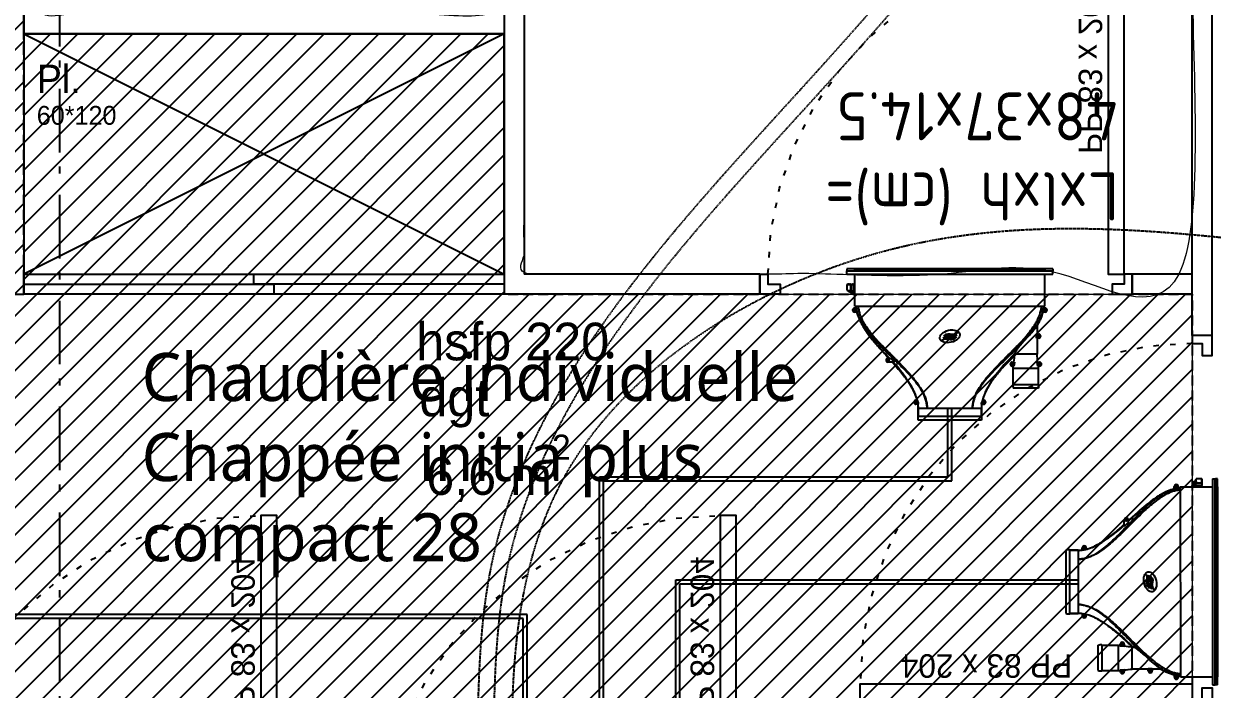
# Model space of a CAD drawing. Extents: x -594 to 29166, y -5797 to 14313.
# Drawn here: x 4452 to 4748.9, y 4924 to 5090.2 of the extents above; entities that cross this region are included whole.
import ezdxf
from ezdxf import colors
from ezdxf.entities.mleader import LeaderData, LeaderLine
from ezdxf.math import Vec2, Vec3

# ---------------------------------------------------------------- set-up
doc = ezdxf.new("R2010")
doc.units = 0
for name, pattern in [('prlm_ef', [0.165, 0.1, -0.065]), ('Style de ligne -13', [0.147638, 0.098425, -0.049213]), ('Style de ligne -15', [2.08328, 1.25, -0.41656, 0.13886, -0.27786]), ('Style de ligne -18', [0.164042, 0.054681, -0.109361]), ('Style de ligne -6', [1.04164, 0.625, -0.20828, 0.06943, -0.13893]), ('VW-01', [0.41656, 0.20828, -0.20828])]:
    doc.linetypes.add(name, pattern=pattern)
for name, color, linetype in [('_GAZELEC-EAU CHAUDE', 1, 'Continuous'), ('A SITE', 252, 'Continuous'), ('B amÈnagement intÈrieur_Hatch', 252, 'Continuous'), ('B aménagement intérieur', 252, 'Continuous'), ('B GÈnÈral_Hatch', 252, 'Continuous'), ('B Général', 252, 'Continuous'), ('C ANNOTATIONS-prestations', 252, 'Continuous'), ('C ANNOTATIONS-texte', 252, 'Continuous'), ('C ANNOTATIONS-texte surfaces', 252, 'Continuous'), ('D SURFACES-shab', 252, 'Continuous'), ('prlm-CHAUFF', 30, 'Continuous'), ('prlm-EAU-EF', 161, 'Continuous'), ('prlm-VRD', 252, 'Continuous'), ('SA - CAB-réso', 252, 'Continuous')]:
    doc.layers.add(name, color=color, linetype=linetype)
doc.layers.add('_GAZELEC-RESERVATION', color=1, linetype='Continuous', lineweight=18)
doc.styles.add('Eurostile', font='')
doc.styles.add('prlm-chauff', font='trebucbi.ttf', dxfattribs={"height": 18})
doc.styles.get("Standard").update_dxf_attribs({"font": 'isocp.shx', "height": 15})
doc.styles.get('Eurostile').set_extended_font_data('Eurostile')

# ---------------------------------------------------------------- blocks, each defined once
blk = doc.blocks.new('A n0.PP 80')
at = {"layer": 'B Général', "flags": 128}
blk.add_lwpolyline([(-43, 2.5), (-43, 85.5), (-39, 85.5), (-39, 2.5)], close=True, dxfattribs=at)
at = {"layer": 'B Général', "linetype": 'Style de ligne -18', "ltscale": 25.4, "flags": 128}
blk.add_lwpolyline([(46, 2.5), (45.27, 13.33), (43.1, 23.98), (39.53, 34.26), (34.61, 44), (28.44, 53.03), (21.1, 61.19), (12.74, 68.35), (3.5, 74.38), (-6.47, 79.18), (-17, 82.67), (-27.91, 84.79), (-39, 85.5)], dxfattribs=at)
at = {"layer": 'B Général', "linetype": 'Continuous', "flags": 128}
for points in [[(-45, 2.5), (-43, 2.5), (-43, 0), (-40, 0), (-40, -2.5), (-45, -2.5)], [(48, 2.5), (46, 2.5), (46, 0), (43, 0), (43, -2.5), (48, -2.5), (48, -2.5), (48, -2.5), (48, 1.79), (48, 1.79)]]:
    blk.add_lwpolyline(points, close=True, dxfattribs=at)
at = {"layer": 'C ANNOTATIONS-prestations', "insert": (-37.49, 32.5), "char_height": 5.8739, "attachment_point": 1, "rotation": 90, "line_spacing_factor": 0.895453, "style": 'Eurostile'}
blk.add_mtext('PP 83 x 204', dxfattribs=at)
blk = doc.blocks.new('A n0.Placard 60.120')
at = {"layer": 'B Général', "linetype": 'Continuous'}
for p, q in [((60, 29.81), (-60, -30.19)), ((-60, 29.81), (60, -30.19))]:
    blk.add_line(p, q, dxfattribs=at)
at = {"layer": 'B Général', "linetype": 'Continuous', "flags": 128}
blk.add_lwpolyline([(60, -30.19), (60, 29.81), (-60, 29.81), (-60, -30.19)], dxfattribs=at)
for points in [[(60, -30.19), (60, -35.19), (-60, -35.19), (-60, -30.19)], [(60, -30.19), (60, -32.69), (-2.5, -32.69), (-2.5, -30.19)], [(2.5, -32.69), (2.5, -35.19), (-60, -35.19), (-60, -32.69)]]:
    blk.add_lwpolyline(points, close=True, dxfattribs=at)
at = {"layer": 'B Général', "insert": (-56.76, 22.09), "char_height": 7.049, "attachment_point": 1, "line_spacing_factor": 0.895453, "style": 'Eurostile'}
blk.add_mtext('Pl.', dxfattribs=at)
at = {"layer": 'C ANNOTATIONS-prestations', "insert": (-56.76, 9.4), "char_height": 4.699, "attachment_point": 4, "line_spacing_factor": 0.895453, "style": 'Eurostile'}
blk.add_mtext('60*120', dxfattribs=at)
blk = doc.blocks.new('A n0.Groupe-15-1')
at = {"layer": 'B amÈnagement intÈrieur_Hatch', "linetype": 'Continuous'}
h = blk.add_hatch(dxfattribs=at)
h.set_pattern_fill('F_P__SOFFITE', color=256, style=0, pattern_type=2)
h.set_pattern_definition([(45, (0, 0.2205), (-3.5277778, 3.3072917), [])])
h.paths.add_polyline_path([(4298, 5022.71), (4451.96, 5022.71), (4451.96, 5087.71), (4571.96, 5087.71), (4571.96, 5022.71), (4743.91, 5022.71), (4743.91, 4919.39), (4631.96, 4919.39), (4631.96, 4884.88), (4298, 4884.44)])
at = {"layer": 'B aménagement intérieur', "linetype": 'Style de ligne -13', "ltscale": 25.4, "flags": 128}
blk.add_lwpolyline([(4298, 5022.71), (4451.96, 5022.71), (4451.96, 5087.71), (4571.96, 5087.71), (4571.96, 5022.71), (4743.91, 5022.71), (4743.91, 4919.39), (4631.96, 4919.39), (4631.96, 4884.88), (4298, 4884.44)], close=True, dxfattribs=at)
at = {"layer": 'B Général', "linetype": 'Continuous'}
for p, q in [((4743.91, 5012.39), (4743.91, 5412.38)), ((4743.91, 5027.71), (4743.91, 5412.38)), ((4748.91, 5012.39), (4748.91, 5412.38)), ((4748.91, 5012.39), (4748.91, 5412.38)), ((4571.96, 5157.71), (4571.96, 5022.71)), ((4576.96, 5157.71), (4576.96, 5027.71)), ((4576.96, 5157.71), (4576.96, 5027.71)), ((4451.96, 5087.71), (4451.96, 5092.71)), ((4451.96, 5087.71), (4571.96, 5087.71)), ((4451.96, 5087.71), (4571.96, 5087.71)), ((4571.96, 5087.71), (4571.96, 5022.71)), ((4635.91, 5027.71), (4576.96, 5027.71)), ((4635.91, 5027.71), (4576.96, 5027.71)), ((4635.91, 5027.71), (4635.91, 5022.71)), ((4743.91, 5027.71), (4728.91, 5027.71)), ((4728.91, 5027.71), (4728.91, 5022.71)), ((4743.91, 5027.71), (4728.91, 5027.71)), ((4635.91, 5022.71), (4571.96, 5022.71)), ((4635.91, 5022.71), (4571.96, 5022.71)), ((4743.91, 5022.71), (4728.91, 5022.71)), ((4743.91, 5022.71), (4728.91, 5022.71)), ((4743.91, 5012.39), (4743.91, 5022.71)), ((4748.91, 5012.39), (4743.91, 5012.39))]:
    blk.add_line(p, q, dxfattribs=at)
at = {"layer": 'D SURFACES-shab', "lineweight": 18, "flags": 128}
blk.add_lwpolyline([(4298, 5022.71), (4451.96, 5022.71), (4451.96, 5087.71), (4571.96, 5087.71), (4571.96, 5022.71), (4743.91, 5022.71), (4743.91, 4919.39), (4631.96, 4919.39), (4631.96, 4884.66), (4298, 4884.66)], close=True, dxfattribs=at)
at = {"layer": 'D SURFACES-shab', "lineweight": 18}
blk.add_open_spline([(4576.96, 5092.71), (4576.96, 5060.21), (4576.96, 5027.71), (4660.43, 5027.71), (4743.91, 5027.71), (4743.91, 5253.05), (4743.91, 5478.39), (4684.21, 5478.06), (4624.52, 5477.72), (4537.52, 5475.57), (4451.96, 5459.88), (4451.95, 5276.29), (4451.94, 5092.71), (4511.95, 5092.71), (4571.96, 5092.71), (4571.96, 5125.21), (4571.96, 5157.71), (4574.46, 5157.71), (4576.96, 5157.71), (4576.96, 5125.21), (4576.96, 5092.71)], degree=2, knots=[0, 0, 0, 1, 1, 2, 2, 3, 3, 4, 4, 5, 5, 6, 6, 7, 7, 8, 8, 9, 9, 10, 10, 10], dxfattribs=at)
at = {"layer": 'B aménagement intérieur', "xscale": -1, "rotation": 359.9995073459345}
blk.add_blockref('A n0.PP 80', (4683.91, 5025.21), dxfattribs=at)
at = {"layer": 'B aménagement intérieur', "rotation": 90}
blk.add_blockref('A n0.PP 80', (4746.41, 4964.39), dxfattribs=at)
at = {"layer": 'B aménagement intérieur', "xscale": -1}
for p in [(4472.18, 4881.94), (4586.96, 4881.94)]:
    blk.add_blockref('A n0.PP 80', p, dxfattribs=at)
at = {"layer": 'B Général'}
blk.add_blockref('A n0.Placard 60.120', (4511.96, 5057.91), dxfattribs=at)
at = {"layer": 'C ANNOTATIONS-prestations', "insert": (4550.02, 5003.33), "char_height": 9.398, "width": 70.1328, "attachment_point": 7, "line_spacing_factor": 0.895453, "style": 'Eurostile'}
blk.add_mtext('hsfp 220', dxfattribs=at)
at = {"layer": 'C ANNOTATIONS-texte', "insert": (4559.52, 4989.36), "char_height": 9.398, "attachment_point": 8, "line_spacing_factor": 0.895453, "style": 'Eurostile'}
blk.add_mtext('dgt', dxfattribs=at)
at = {"layer": 'C ANNOTATIONS-texte surfaces', "insert": (4570.56, 4987.61), "char_height": 9.3982, "attachment_point": 2, "line_spacing_factor": 0.895453, "style": 'Eurostile'}
blk.add_mtext('6,6 m{\\H0.6667x;\\S2^ ;}', dxfattribs=at)
blk = doc.blocks.new('A$C380262B1')
at = {"layer": 'SA - CAB-réso', "elevation": 0, "flags": 128}
blk.add_lwpolyline([(-3314.59, 2281.48), (-3563.97, 2289.01, 0.326975), (-4699.13, 1338.75, 0.484482), (-4609.38, 1232.65), (-4051.62, 1230.86)], format="xyb", dxfattribs=at)
blk = doc.blocks.new('xi.twintop')
at = {"layer": 'prlm-CHAUFF', "ltscale": 50}
for p, q in [((-7.9, 36.5), (7.9, 36.5)), ((-8, 35.6), (8, 35.6)), ((-7.9, 35.6), (-7.9, 33.5)), ((-7.9, 33.5), (-7.9, 35.6)), ((-5.67, 33.5), (-7.9, 33.5)), ((5.67, 33.5), (-5.67, 33.5)), ((7.9, 33.5), (5.67, 33.5)), ((7.9, 35.6), (7.9, 33.5)), ((7.9, 33.5), (7.9, 35.6)), ((-8.61, 31.95), (-8.61, 32.05)), ((-8.61, 32.05), (-8.51, 32.05)), ((-8.51, 31.95), (-8.61, 31.95)), ((-8.51, 32.16), (-8.41, 32.16)), ((-8.51, 32.05), (-8.51, 32.16)), ((-8.51, 31.84), (-8.51, 31.95)), ((-8.41, 31.84), (-8.51, 31.84)), ((-7.9, 32.5), (-8.46, 32.5)), ((-8.46, 31.5), (-8.16, 31.5)), ((-8.41, 32.16), (-8.41, 32.05)), ((-8.41, 32.05), (-8.3, 32.05)), ((-8.3, 31.95), (-8.41, 31.95)), ((-8.41, 31.95), (-8.41, 31.84)), ((-8.3, 32.05), (-8.3, 31.95)), ((-8.16, 31.5), (-7.95, 32.18)), ((-7.9, 32.5), (-7.95, 32.18)), ((7.95, 32.18), (7.9, 32.5)), ((7.9, 32.5), (8.46, 32.5)), ((8.16, 31.5), (7.95, 32.18)), ((8.46, 31.5), (8.16, 31.5)), ((8.3, 31.95), (8.3, 32.05)), ((8.3, 32.05), (8.41, 32.05)), ((8.41, 31.95), (8.3, 31.95)), ((8.41, 32.16), (8.51, 32.16)), ((8.41, 32.05), (8.41, 32.16)), ((8.41, 31.84), (8.41, 31.95)), ((8.51, 31.84), (8.41, 31.84)), ((8.51, 32.16), (8.51, 32.05)), ((8.51, 32.05), (8.61, 32.05)), ((8.61, 31.95), (8.51, 31.95)), ((8.51, 31.95), (8.51, 31.84)), ((8.61, 32.05), (8.61, 31.95)), ((-15.75, 27.6), (-22.25, 27.6)), ((-22.15, 28.5), (-15.85, 28.5)), ((-22.15, 27.6), (-22.15, 23.5)), ((-22.15, 27.6), (-22.15, 23.5)), ((-15.85, 27.6), (-15.85, 23.5)), ((-15.85, 27.6), (-15.85, 23.5)), ((-9.41, 28.48), (-9.41, 28.48)), ((9.12, 29.02), (9.09, 29.02)), ((9.41, 28.48), (9.38, 28.48)), ((-22.56, 22.55), (-22.45, 22.55)), ((-22.56, 22.45), (-22.56, 22.55)), ((-22.45, 22.45), (-22.56, 22.45)), ((-22.45, 22.66), (-22.35, 22.66)), ((-22.45, 22.55), (-22.45, 22.66)), ((-22.45, 22.34), (-22.45, 22.45)), ((-22.35, 22.34), (-22.45, 22.34)), ((-22.4, 23), (-21.97, 23)), ((-21.85, 22), (-22.4, 22)), ((-22.35, 22.66), (-22.35, 22.55)), ((-22.35, 22.55), (-22.24, 22.55)), ((-22.24, 22.45), (-22.35, 22.45)), ((-22.35, 22.45), (-22.35, 22.34)), ((-22.24, 22.55), (-22.24, 22.45)), ((-15.85, 23.5), (-22.15, 23.5)), ((-21.97, 23), (-21.85, 22.06)), ((-21.85, 22.06), (-21.85, 22)), ((-16.2, 19.84), (-14.13, 22)), ((-14.13, 22), (-16.2, 19.84)), ((-16.15, 22.06), (-16.03, 23)), ((-16.15, 22), (-16.15, 22.06)), ((-15.6, 22), (-16.15, 22)), ((-16.03, 23), (-15.6, 23)), ((-15.76, 22.45), (-15.76, 22.55)), ((-15.76, 22.55), (-15.65, 22.55)), ((-15.65, 22.45), (-15.76, 22.45)), ((-15.65, 22.66), (-15.55, 22.66)), ((-15.65, 22.55), (-15.65, 22.66)), ((-15.65, 22.34), (-15.65, 22.45)), ((-15.55, 22.34), (-15.65, 22.34)), ((-15.55, 22.66), (-15.55, 22.55)), ((-15.55, 22.55), (-15.44, 22.55)), ((-15.55, 22.45), (-15.55, 22.34)), ((-15.44, 22.45), (-15.55, 22.45)), ((-15.44, 22.55), (-15.44, 22.45)), ((14.83, 21), (13.83, 22)), ((13.83, 22), (15.44, 22)), ((15.44, 21), (14.83, 21)), ((15.28, 21.45), (15.28, 21.55)), ((15.28, 21.55), (15.39, 21.55)), ((15.39, 21.45), (15.28, 21.45)), ((15.39, 21.66), (15.49, 21.66)), ((15.39, 21.55), (15.39, 21.66)), ((15.39, 21.34), (15.39, 21.45)), ((15.49, 21.34), (15.39, 21.34)), ((15.49, 21.66), (15.49, 21.55)), ((15.49, 21.55), (15.6, 21.55)), ((15.49, 21.45), (15.49, 21.34)), ((15.6, 21.45), (15.49, 21.45)), ((15.6, 21.55), (15.6, 21.45)), ((-21.8, 20), (-16.2, 20)), ((-21.8, 16), (-21.8, 20)), ((-21.8, 16), (-21.8, 20)), ((-16.2, 19.84), (-16.2, 20)), ((-16.2, 19.84), (-16.2, 20)), ((-22.36, 15.45), (-22.36, 15.55)), ((-22.36, 15.55), (-22.25, 15.55)), ((-22.25, 15.45), (-22.36, 15.45)), ((-22.25, 15.66), (-22.15, 15.66)), ((-22.25, 15.55), (-22.25, 15.66)), ((-22.25, 15.34), (-22.25, 15.45)), ((-22.15, 15.34), (-22.25, 15.34)), ((-22.2, 16), (-21.65, 16)), ((-21.65, 15), (-22.2, 15)), ((-22.15, 15.66), (-22.15, 15.55)), ((-22.15, 15.55), (-22.04, 15.55)), ((-22.15, 15.45), (-22.15, 15.34)), ((-22.04, 15.45), (-22.15, 15.45)), ((-22.04, 15.55), (-22.04, 15.45)), ((-21.8, 12.88), (-21.8, 15)), ((-21.8, 12.88), (-21.8, 15)), ((-21.65, 16), (-21.65, 15)), ((-23.96, 8.95), (-23.96, 9.05)), ((-23.96, 9.05), (-23.85, 9.05)), ((-23.85, 8.95), (-23.96, 8.95)), ((-23.85, 9.16), (-23.75, 9.16)), ((-23.85, 9.05), (-23.85, 9.16)), ((-23.85, 8.84), (-23.85, 8.95)), ((-23.8, 9.5), (-23.19, 9.5)), ((-23.75, 9.16), (-23.75, 9.05)), ((-23.75, 9.05), (-23.64, 9.05)), ((-23.75, 8.95), (-23.75, 8.84)), ((-23.64, 8.95), (-23.75, 8.95)), ((-23.64, 9.05), (-23.64, 8.95)), ((23.19, 9.5), (23.8, 9.5)), ((23.64, 8.95), (23.64, 9.05)), ((23.64, 9.05), (23.75, 9.05)), ((23.75, 8.95), (23.64, 8.95)), ((23.75, 9.16), (23.85, 9.16)), ((23.75, 9.05), (23.75, 9.16)), ((23.75, 8.84), (23.75, 8.95)), ((23.85, 9.16), (23.85, 9.05)), ((23.85, 9.05), (23.96, 9.05)), ((23.85, 8.95), (23.85, 8.84)), ((23.96, 8.95), (23.85, 8.95)), ((23.96, 9.05), (23.96, 8.95)), ((-23.75, 8.84), (-23.85, 8.84)), ((-23.36, 8.5), (-23.8, 8.5)), ((23.7, 8), (-23.7, 8)), ((-23.7, 8), (-23.7, 0)), ((-23.36, 8.42), (-23.36, 8.5)), ((23.36, 8.42), (23.36, 8.5)), ((23.8, 8.5), (23.36, 8.5)), ((23.7, 8), (23.7, 0)), ((23.85, 8.84), (23.75, 8.84)), ((24.18, 4.47), (23.7, 4.81)), ((24.06, 4.42), (23.7, 4.66)), ((24.06, 2.6), (24.06, 4.42)), ((24.64, 4.04), (24.06, 4.42)), ((24.2, 4.46), (24.18, 4.47)), ((24.54, 4.24), (24.2, 4.46)), ((24.35, 4.85), (24.33, 4.89)), ((24.35, 4.36), (24.35, 4.85)), ((24.35, 4.85), (24.36, 4.85)), ((24.41, 4.79), (24.43, 4.83)), ((24.41, 4.79), (24.41, 4.32)), ((25.01, 4.43), (24.41, 4.79)), ((24.43, 4.83), (25.04, 4.47)), ((24.64, 4.04), (24.72, 4.01)), ((24.64, 2.6), (24.64, 4.04)), ((24.72, 4.01), (24.72, 2.65)), ((25.04, 4.47), (25.01, 4.43)), ((25.01, 4.25), (25.01, 4.43)), ((25.02, 4.42), (25.01, 4.43)), ((25.06, 4.46), (25.02, 4.42)), ((25.02, 4.42), (25.02, 4.25)), ((25.28, 4.25), (25.02, 4.42)), ((25.04, 4.47), (25.06, 4.46)), ((25.06, 4.46), (25.39, 4.24)), ((25.71, 2.65), (25.71, 4.01)), ((-25.75, 0), (-25.75, -0.73)), ((25.75, 0), (-25.75, 0)), ((23.7, 2.6), (24.06, 2.6)), ((23.7, 2.57), (23.73, 2.6)), ((23.79, 2.6), (23.88, 2.51)), ((23.88, 2.51), (23.97, 2.6)), ((24.04, 2.6), (24.13, 2.51)), ((24.64, 2.6), (24.06, 2.6)), ((24.13, 2.51), (24.22, 2.6)), ((24.18, 2.56), (24.24, 2.51)), ((24.24, 2.51), (24.3, 2.58)), ((24.28, 2.6), (24.37, 2.51)), ((24.37, 2.51), (24.46, 2.6)), ((24.42, 2.57), (24.48, 2.51)), ((24.48, 2.51), (24.56, 2.58)), ((24.54, 2.6), (24.63, 2.51)), ((24.63, 2.51), (24.72, 2.6)), ((24.72, 2.65), (24.64, 2.6)), ((24.64, 2.6), (24.64, 2.6)), ((25.66, 2.6), (24.64, 2.6)), ((24.7, 2.58), (24.77, 2.51)), ((24.72, 2.65), (25.71, 2.65)), ((24.73, 2.6), (24.82, 2.51)), ((24.77, 2.51), (24.79, 2.53)), ((24.82, 2.51), (24.91, 2.6)), ((24.9, 2.59), (24.98, 2.51)), ((24.98, 2.51), (25.07, 2.6)), ((25.02, 2.54), (25.05, 2.51)), ((25.05, 2.51), (25.09, 2.55)), ((25.06, 2.58), (25.13, 2.51)), ((25.13, 2.51), (25.22, 2.6)), ((25.19, 2.57), (25.25, 2.51)), ((25.25, 2.51), (25.34, 2.6)), ((25.27, 2.53), (25.29, 2.51)), ((25.29, 2.51), (25.32, 2.54)), ((25.31, 2.56), (25.36, 2.51)), ((25.36, 2.51), (25.45, 2.6)), ((25.4, 2.55), (25.44, 2.51)), ((25.44, 2.51), (25.53, 2.6)), ((25.48, 2.54), (25.51, 2.51)), ((25.51, 2.51), (25.6, 2.6)), ((25.53, 2.53), (25.55, 2.51)), ((25.55, 2.51), (25.64, 2.6)), ((25.71, 2.65), (25.66, 2.6)), ((25.66, 2.6), (25.66, 2.6)), ((25.75, 0), (25.75, -0.73)), ((-25.75, -0.81), (-25.75, -0.73)), ((-25.75, -0.73), (25.75, -0.73)), ((-25.75, -1.3), (-25.75, -0.81)), ((25.75, -0.81), (-25.75, -0.81)), ((-25.75, -1.3), (25.75, -1.3)), ((23.75, -0.99), (-23.75, -0.99)), ((-23.75, -1.06), (-23.75, -0.99)), ((-23.55, -0.99), (-23.75, -1.06)), ((-23.75, -1.06), (23.75, -1.06)), ((23.75, -1.11), (-23.75, -1.11)), ((-23.75, -1.16), (-23.75, -1.11)), ((-23.59, -1.11), (-23.75, -1.16)), ((-23.75, -1.16), (23.75, -1.16)), ((23.75, -1.2), (-23.75, -1.2)), ((-23.75, -1.23), (-23.75, -1.2)), ((-23.64, -1.2), (-23.75, -1.23)), ((-23.75, -1.23), (23.75, -1.23)), ((23.75, -1.26), (-23.75, -1.26)), ((-23.75, -1.28), (-23.75, -1.26)), ((-23.68, -1.26), (-23.75, -1.28)), ((-23.75, -1.28), (23.75, -1.28)), ((23.75, -1.29), (-23.75, -1.29)), ((-23.75, -1.3), (-23.75, -1.29)), ((-23.73, -1.29), (-23.75, -1.3)), ((-23.75, -1.3), (23.75, -1.3)), ((23.75, -1.06), (23.55, -0.99)), ((23.75, -1.16), (23.59, -1.11)), ((23.75, -1.23), (23.64, -1.2)), ((23.75, -1.28), (23.68, -1.26)), ((23.75, -1.3), (23.73, -1.29)), ((23.75, -0.99), (23.75, -1.06)), ((23.75, -1.11), (23.75, -1.16)), ((23.75, -1.2), (23.75, -1.23)), ((23.75, -1.26), (23.75, -1.28)), ((23.75, -1.29), (23.75, -1.3)), ((25.75, -0.73), (25.75, -0.81)), ((25.75, -1.3), (25.75, -0.81))]:
    blk.add_line(p, q, dxfattribs=at)
for centre, radius in [((-8.46, 32), 0.3), ((-8.46, 32), 0.25), ((8.46, 32), 0.3), ((8.46, 32), 0.25), ((-22.4, 22.5), 0.3), ((-22.4, 22.5), 0.25), ((-15.6, 22.5), 0.3), ((-15.6, 22.5), 0.25), ((15.44, 21.5), 0.3), ((15.44, 21.5), 0.25), ((-22.2, 15.5), 0.3), ((-22.2, 15.5), 0.25), ((-23.8, 9), 0.3), ((-23.8, 9), 0.25), ((23.8, 9), 0.3), ((23.8, 9), 0.25)]:
    blk.add_circle(centre, radius, dxfattribs=at)
for centre, radius, start, end in [((-6.01, 35.83), 2, 160.5755, 186.7441), ((-6.01, 35.83), 2, 160.5755, 186.7441), ((6.01, 35.83), 2, 353.2559, 19.4245), ((6.01, 35.83), 2, 353.2559, 19.4245), ((-15.67, 33.51), 7.77, 352.5456, 359.9423), ((-15.72, 33.51), 7.82, 352.5763, 359.9264), ((-15.07, 33.49), 7.17, 352.0923, 353.5448), ((-15.07, 33.49), 7.17, 353.9053, 0.1157), ((15.11, 33.49), 7.25, 179.9215, 187.8382), ((15.67, 33.51), 7.77, 180.0577, 187.4544), ((15.72, 33.51), 7.82, 180.0736, 187.4237), ((-19.51, 34.47), 11.74, 332.3321, 345.441), ((-19.16, 34.32), 11.35, 332.1374, 345.6929), ((-8.46, 32), 0.5, 90, 270), ((21.1, 34.98), 13.43, 192.9954, 216.0824), ((19.16, 34.32), 11.35, 194.4106, 207.8626), ((8.46, 32), 0.5, 270, 90), ((-20.26, 27.83), 2, 160.5755, 186.7441), ((-20.26, 27.83), 2, 160.5755, 186.7441), ((-17.74, 27.83), 2, 353.2559, 19.4245), ((-17.74, 27.83), 2, 353.2559, 19.4245), ((-43.13, 48.06), 39, 319.3887, 329.86), ((-43.13, 48.06), 39, 319.3887, 329.8601), ((-26.92, 38.17), 20.01, 331.0483, 332.7983), ((-26.92, 38.17), 20.01, 331.0482, 332.7982), ((26.92, 38.17), 20.01, 207.2018, 208.9518), ((43.13, 48.06), 39, 210.1399, 220.6113), ((43.13, 48.06), 39, 212.5506, 220.6113), ((-22.4, 22.5), 0.5, 90, 270), ((-15.6, 22.5), 0.5, 270, 90), ((-22.51, 30.1), 11.66, 315.9701, 320.4245), ((-22.76, 30.33), 11.99, 316.0326, 320.3619), ((22.51, 30.1), 11.66, 219.5755, 224.0299), ((22.76, 30.33), 11.99, 219.6381, 223.9674), ((15.44, 21.5), 0.5, 270, 90), ((-22.2, 15.5), 0.5, 90, 270), ((-2.48, -0.77), 23.65, 136.4099, 144.7501), ((-44.74, 40.05), 35.1, 315.7111, 319.5265), ((-23.8, 9), 0.5, 90, 270), ((-11.41, 6.64), 12.12, 163.7263, 166.3852), ((23.8, 9), 0.5, 270, 90), ((17.64, -7.23), 13.85, 61.9182, 64.0515), ((17.76, -6.88), 13.43, 62.115, 63.7632), ((18.29, -6.04), 12.5, 61.3177, 61.5903), ((24.75, 5.45), 0.703, 233.033, 242.9325), ((24.72, 5.11), 0.448, 214.6713, 225.4982), ((25.88, 4.92), 0.836, 234.1326, 239.2425), ((18.29, -6.04), 12.5, 53.7494, 55.0637)]:
    blk.add_arc(centre, radius, start, end, dxfattribs=at)
blk.add_ellipse((0, 15.55), major_axis=(2.49, 0.57), ratio=0.600775, dxfattribs=at)
for points, knots in [([(-5.67, 33.5), (-5.67, 33.33), (-5.68, 33.16), (-5.7, 32.82), (-5.72, 32.65), (-5.8, 32.15), (-5.87, 31.82), (-6.05, 31.16), (-6.16, 30.84), (-6.41, 30.21), (-6.55, 29.9), (-7, 29), (-7.34, 28.43), (-8.08, 27.34), (-8.47, 26.81), (-9.69, 25.27), (-10.57, 24.3), (-12.38, 22.39), (-13.32, 21.46), (-15.19, 19.6), (-16.12, 18.67), (-17.95, 16.77), (-18.84, 15.8), (-20.08, 14.27), (-20.47, 13.75), (-21.03, 12.94), (-21.21, 12.66), (-21.55, 12.09), (-21.72, 11.8), (-22.17, 10.91), (-22.43, 10.31), (-22.7, 9.36), (-22.77, 9.03), (-22.86, 8.47), (-22.88, 8.24), (-22.89, 8)], [0, 0, 0, 0, 0.015625, 0.015625, 0.03125, 0.03125, 0.0625, 0.0625, 0.09375, 0.09375, 0.125, 0.125, 0.1875, 0.1875, 0.25, 0.25, 0.375, 0.375, 0.5, 0.5, 0.625, 0.625, 0.75, 0.75, 0.8125, 0.8125, 0.84375, 0.84375, 0.875, 0.875, 0.9375, 0.9375, 0.96875, 0.96875, 0.9907189, 0.9907189, 0.9907189, 0.9907189]), ([(-18.04, 17.26), (-16.85, 18.51), (-15.59, 19.7), (-13.1, 22.1), (-11.85, 23.3), (-10.07, 25.17), (-9.49, 25.81), (-8.39, 27.13), (-7.87, 27.82), (-7.16, 28.91), (-6.93, 29.29), (-6.52, 30.07), (-6.33, 30.48), (-6.02, 31.31), (-5.89, 31.74), (-5.76, 32.39), (-5.73, 32.61), (-5.69, 32.95), (-5.69, 33.06), (-5.67, 33.28), (-5.67, 33.39), (-5.67, 33.5)], [0, 0, 0, 0, 0.25, 0.25, 0.5, 0.5, 0.625, 0.625, 0.75, 0.75, 0.8125, 0.8125, 0.875, 0.875, 0.9375, 0.9375, 0.96875, 0.96875, 0.984375, 0.984375, 1, 1, 1, 1]), ([(5.67, 33.5), (5.67, 33.33), (5.68, 33.16), (5.71, 32.81), (5.73, 32.64), (5.81, 32.14), (5.88, 31.8), (6.08, 31.14), (6.2, 30.82), (6.47, 30.19), (6.62, 29.88), (7.1, 28.98), (7.46, 28.42), (8.23, 27.34), (8.65, 26.82), (9.93, 25.3), (10.84, 24.34), (12.72, 22.46), (13.69, 21.54), (15.61, 19.69), (16.57, 18.77), (18.43, 16.87), (19.34, 15.9), (20.59, 14.36), (20.99, 13.83), (21.55, 13), (21.73, 12.72), (22.07, 12.15), (22.24, 11.85), (22.69, 10.95), (22.94, 10.33), (23.21, 9.37), (23.28, 9.05), (23.36, 8.48), (23.38, 8.24), (23.39, 8)], [0, 0, 0, 0, 0.015625, 0.015625, 0.03125, 0.03125, 0.0625, 0.0625, 0.09375, 0.09375, 0.125, 0.125, 0.1875, 0.1875, 0.25, 0.25, 0.375, 0.375, 0.5, 0.5, 0.625, 0.625, 0.75, 0.75, 0.8125, 0.8125, 0.84375, 0.84375, 0.875, 0.875, 0.9375, 0.9375, 0.96875, 0.96875, 0.9908046, 0.9908046, 0.9908046, 0.9908046]), ([(22.89, 8), (22.88, 8.24), (22.86, 8.47), (22.77, 9.03), (22.7, 9.36), (22.43, 10.31), (22.17, 10.91), (21.72, 11.8), (21.55, 12.09), (21.21, 12.66), (21.03, 12.94), (20.47, 13.75), (20.08, 14.27), (18.84, 15.8), (17.95, 16.77), (16.12, 18.67), (15.18, 19.6), (13.32, 21.46), (12.38, 22.39), (10.57, 24.3), (9.69, 25.27), (8.47, 26.81), (8.08, 27.34), (7.34, 28.43), (7, 29), (6.55, 29.9), (6.41, 30.21), (6.16, 30.84), (6.05, 31.16), (5.87, 31.82), (5.79, 32.15), (5.72, 32.65), (5.7, 32.82), (5.68, 33.16), (5.67, 33.33), (5.67, 33.5)], [0.0092808, 0.0092808, 0.0092808, 0.0092808, 0.03125, 0.03125, 0.0625, 0.0625, 0.125, 0.125, 0.15625, 0.15625, 0.1875, 0.1875, 0.25, 0.25, 0.375, 0.375, 0.5, 0.5, 0.625, 0.625, 0.75, 0.75, 0.8125, 0.8125, 0.875, 0.875, 0.90625, 0.90625, 0.9375, 0.9375, 0.96875, 0.96875, 0.984375, 0.984375, 1, 1, 1, 1]), ([(-8.9, 29.46), (-9.06, 29.12), (-9.43, 28.41), (-10.08, 27.35), (-10.83, 26.27), (-11.65, 25.18), (-12.54, 24.1), (-13.65, 22.81), (-14.86, 21.46), (-15.81, 20.43), (-16.2, 20)], [0.1568082, 0.1568082, 0.1568082, 0.1568082, 0.2305418, 0.3149874, 0.4025619, 0.4929385, 0.5856877, 0.6803551, 0.8317746, 0.9509578, 0.9509578, 0.9509578, 0.9509578]), ([(14.38, 22), (14.06, 22.36), (13.37, 23.14), (12.33, 24.35), (11.38, 25.54), (10.58, 26.62), (9.93, 27.59), (9.37, 28.52), (9.05, 29.15), (8.91, 29.44)], [0.5730592, 0.5730592, 0.5730592, 0.5730592, 0.626259, 0.6884084, 0.7489718, 0.7930827, 0.8358988, 0.8773199, 0.9123747, 0.9123747, 0.9123747, 0.9123747]), ([(23.19, 9.5), (23.12, 9.79), (23.04, 10.07), (22.86, 10.64), (22.75, 10.92), (22.41, 11.74), (22.14, 12.27), (21.56, 13.3), (21.24, 13.8), (20.57, 14.77), (20.21, 15.25), (19.11, 16.65), (18.33, 17.54), (16.73, 19.29), (15.91, 20.15), (15.09, 21)], [0, 0, 0, 0, 0.0625, 0.0625, 0.125, 0.125, 0.25, 0.25, 0.375, 0.375, 0.5, 0.5, 0.75, 0.75, 1, 1, 1, 1]), ([(21.4, 13.55), (21.3, 13.71), (20.98, 14.2), (20.41, 15.02), (19.67, 15.99), (18.88, 16.96), (17.95, 18.04), (16.9, 19.22), (15.98, 20.24), (15.44, 20.84), (15.29, 21)], [0.1694223, 0.1694223, 0.1694223, 0.1694223, 0.1906001, 0.2339285, 0.2787061, 0.3247019, 0.3716424, 0.4351709, 0.4991397, 0.523565, 0.523565, 0.523565, 0.523565]), ([(-18.04, 17.26), (-17.81, 17.52), (-17.58, 17.79), (-17.17, 18.3), (-16.98, 18.55), (-16.64, 19.03), (-16.49, 19.25), (-16.32, 19.53), (-16.28, 19.62), (-16.22, 19.76), (-16.2, 19.81), (-16.2, 19.84)], [0, 0, 0, 0, 0.25, 0.25, 0.5, 0.5, 0.75, 0.75, 0.875, 0.875, 1, 1, 1, 1]), ([(-23.39, 8), (-23.38, 8.28), (-23.35, 8.55), (-23.25, 9.19), (-23.16, 9.55), (-22.84, 10.61), (-22.54, 11.29), (-21.83, 12.6), (-21.42, 13.22), (-20.56, 14.41), (-20.09, 14.98), (-19.62, 15.54)], [0.0331631, 0.0331631, 0.0331631, 0.0331631, 0.125, 0.125, 0.25, 0.25, 0.5, 0.5, 0.75, 0.75, 1, 1, 1, 1]), ([(-1.94, 14.63), (-1.21, 15.35), (-0.84, 15.44), (-0.45, 15.4), (0.16, 15.33), (0.81, 14.93), (1.54, 15.51)], [0, 0, 0, 0, 0.389075, 0.389075, 0.389075, 1, 1, 1, 1]), ([(-1.63, 15.67), (-0.9, 16.39), (-0.53, 16.49), (-0.14, 16.44), (0.47, 16.38), (1.12, 15.98), (1.85, 16.55)], [0, 0, 0, 0, 0.389075, 0.389075, 0.389075, 1, 1, 1, 1]), ([(-23.19, 9.5), (-23.12, 9.8), (-23.04, 10.09), (-22.9, 10.53), (-22.84, 10.67), (-22.74, 10.96), (-22.68, 11.1), (-22.5, 11.53), (-22.37, 11.8), (-22.1, 12.35), (-21.95, 12.61), (-21.8, 12.88)], [0, 0, 0, 0, 0.25, 0.25, 0.375, 0.375, 0.5, 0.5, 0.75, 0.75, 1, 1, 1, 1]), ([(-21.8, 12.88), (-21.96, 12.6), (-22.11, 12.32), (-22.4, 11.74), (-22.54, 11.45), (-22.78, 10.85), (-22.89, 10.55), (-23.01, 10.17), (-23.03, 10.1), (-23.05, 10.03)], [0, 0, 0, 0, 0.25, 0.25, 0.5, 0.5, 0.75, 0.75, 0.8062429, 0.8062429, 0.8062429, 0.8062429]), ([(24.24, 4.96), (24.23, 4.96), (24.23, 4.96), (24.22, 4.97), (24.2, 4.97), (24.19, 4.97), (24.18, 4.98), (24.16, 4.98), (24.15, 4.98), (24.13, 4.99), (24.11, 4.99), (24.09, 4.99), (24.08, 4.99), (24.05, 4.99), (24.02, 4.99), (23.98, 4.99), (23.93, 4.98), (23.89, 4.98), (23.84, 4.97), (23.78, 4.96), (23.74, 4.95), (23.71, 4.95), (23.7, 4.94)], [0.1059402, 0.1059402, 0.1059402, 0.1059402, 0.1359504, 0.1694868, 0.202886, 0.2361704, 0.2693627, 0.3024859, 0.3355633, 0.3686184, 0.401675, 0.434757, 0.4678887, 0.5010941, 0.5629781, 0.6246926, 0.6863942, 0.7482374, 0.8103737, 0.8729511, 0.9361135, 0.9654522, 0.9654522, 0.9654522, 0.9654522]), ([(23.7, 4.91), (23.71, 4.91), (23.72, 4.91), (23.74, 4.92), (23.78, 4.92), (23.81, 4.93), (23.83, 4.93), (23.86, 4.94), (23.89, 4.94), (23.92, 4.95), (23.94, 4.95), (23.97, 4.95), (23.99, 4.96), (24.02, 4.96), (24.04, 4.96), (24.06, 4.96), (24.08, 4.96), (24.11, 4.96), (24.14, 4.96), (24.18, 4.96), (24.21, 4.95), (24.24, 4.95), (24.26, 4.94), (24.28, 4.93), (24.3, 4.92), (24.32, 4.91), (24.33, 4.9), (24.33, 4.89)], [0.053874, 0.053874, 0.053874, 0.053874, 0.0607104, 0.0907643, 0.1206402, 0.1503557, 0.1799287, 0.2093776, 0.238721, 0.2679778, 0.2971672, 0.3263086, 0.3554219, 0.3845269, 0.4136437, 0.4427926, 0.4719939, 0.5012681, 0.5562327, 0.6110034, 0.6657154, 0.7205017, 0.7754929, 0.8308166, 0.8865967, 0.9429527, 1, 1, 1, 1]), ([(24.35, 4.85), (24.35, 4.86), (24.35, 4.86), (24.34, 4.87), (24.33, 4.88), (24.32, 4.88), (24.31, 4.89), (24.3, 4.89), (24.29, 4.9), (24.28, 4.9), (24.26, 4.91), (24.25, 4.91), (24.23, 4.91), (24.22, 4.92), (24.2, 4.92), (24.18, 4.92), (24.17, 4.92), (24.15, 4.92), (24.12, 4.92), (24.09, 4.92), (24.05, 4.92), (24, 4.92), (23.95, 4.91), (23.9, 4.9), (23.85, 4.89), (23.79, 4.88), (23.74, 4.87), (23.71, 4.86), (23.7, 4.86)], [0, 0, 0, 0, 0.0300773, 0.0600539, 0.0899314, 0.1197114, 0.1493956, 0.1789856, 0.2084831, 0.2378898, 0.2672073, 0.2964374, 0.3255817, 0.3546421, 0.3836203, 0.4125181, 0.4413372, 0.4700795, 0.4987468, 0.5532579, 0.6080368, 0.6630958, 0.7184471, 0.7741027, 0.8300742, 0.8863734, 0.9430116, 0.9677174, 0.9677174, 0.9677174, 0.9677174]), ([(24.65, 4.2), (24.65, 4.2), (24.64, 4.2), (24.64, 4.2), (24.63, 4.2), (24.63, 4.2), (24.62, 4.2), (24.61, 4.21), (24.6, 4.21), (24.59, 4.21), (24.58, 4.22), (24.55, 4.23), (24.54, 4.24), (24.54, 4.24)], [0, 0, 0, 0, 0.061789, 0.122374, 0.182441, 0.242697, 0.303842, 0.366548, 0.43144, 0.49908, 0.668346, 0.832646, 1, 1, 1, 1]), ([(25.45, 4.21), (25.44, 4.21), (25.44, 4.22), (25.43, 4.22), (25.41, 4.23), (25.4, 4.23), (25.39, 4.24), (25.37, 4.24), (25.36, 4.25), (25.34, 4.25), (25.32, 4.25), (25.3, 4.26), (25.29, 4.26), (25.27, 4.26), (25.24, 4.26), (25.22, 4.26), (25.2, 4.26), (25.17, 4.26), (25.13, 4.26), (25.08, 4.26), (25.03, 4.26), (24.97, 4.25), (24.91, 4.24), (24.85, 4.24), (24.79, 4.23), (24.72, 4.21), (24.67, 4.21), (24.65, 4.2)], [0.0304712, 0.0304712, 0.0304712, 0.0304712, 0.0599457, 0.0897682, 0.1195016, 0.1491541, 0.1787343, 0.2082505, 0.2377114, 0.2671256, 0.2965018, 0.3258487, 0.355175, 0.3844897, 0.4138015, 0.4431194, 0.4724522, 0.5018089, 0.5568669, 0.611863, 0.6668562, 0.7219052, 0.7770682, 0.8324028, 0.8879658, 0.9438132, 1, 1, 1, 1]), ([(25.71, 4.01), (25.69, 4.04), (25.65, 4.06), (25.55, 4.09), (25.48, 4.1), (25.35, 4.1), (25.31, 4.1), (25.21, 4.09), (25.16, 4.09), (24.98, 4.06), (24.86, 4.04), (24.72, 4.01)], [0, 0, 0, 0, 0.25, 0.25, 0.5, 0.5, 0.625, 0.625, 0.75, 0.75, 1, 1, 1, 1])]:
    blk.add_open_spline(points, degree=3, knots=knots, dxfattribs=at)
for points in [[(-22.15, 23.5), (-22.15, 23.33), (-22.14, 23.17), (-22.13, 23)], [(-22.15, 23.5), (-22.15, 23.33), (-22.14, 23.17), (-22.13, 23)], [(-22.01, 22), (-21.91, 21.33), (-21.8, 20.67), (-21.8, 20)], [(-22.01, 22), (-21.91, 21.33), (-21.8, 20.67), (-21.8, 20)], [(-15.99, 22), (-16.09, 21.33), (-16.2, 20.67), (-16.2, 20)], [(-15.99, 22), (-16.09, 21.33), (-16.2, 20.67), (-16.2, 20)], [(-15.85, 23.5), (-15.85, 23.33), (-15.86, 23.17), (-15.87, 23)], [(-15.85, 23.5), (-15.85, 23.33), (-15.86, 23.17), (-15.87, 23)], [(-0.55, 15.04), (-0.94, 15.09), (-1.32, 14.99), (-1.94, 14.63)], [(-1.78, 15.16), (-1.06, 15.88), (-0.68, 15.97), (-0.29, 15.93)], [(-0.39, 15.58), (-0.78, 15.62), (-1.16, 15.52), (-1.78, 15.16)], [(-0.23, 16.09), (-0.63, 16.13), (-1.01, 16.03), (-1.63, 15.67)], [(1.54, 15.51), (0.72, 14.57), (0.07, 14.98), (-0.55, 15.04)], [(1.7, 16.04), (0.88, 15.1), (0.23, 15.51), (-0.39, 15.58)], [(-0.29, 15.93), (0.32, 15.87), (0.96, 15.47), (1.7, 16.04)], [(1.85, 16.55), (1.03, 15.62), (0.38, 16.02), (-0.23, 16.09)], [(-23.19, 9.5), (-23.26, 9.17), (-23.32, 8.84), (-23.36, 8.5)], [(23.36, 8.5), (23.32, 8.84), (23.26, 9.17), (23.19, 9.5)]]:
    blk.add_open_spline(points, degree=3, dxfattribs=at)
at = {"layer": 'prlm-CHAUFF', "ltscale": 50, "insert": (-42.19, -13.41), "char_height": 12, "width": 139.7925, "attachment_point": 1}
blk.add_mtext('Lxlxh (cm)= 48x37x14.5', dxfattribs=at)

msp = doc.modelspace()

# ---------------------------------------------------------------- hatches: boundary and pattern name
at = {"layer": 'B GÈnÈral_Hatch', "linetype": 'Continuous'}
h = msp.add_hatch(dxfattribs=at)
h.set_pattern_fill('50_BETON', color=256, style=0, pattern_type=2)
h.set_pattern_definition([(45, (0, 0), (2.4253472, -2.6458333), [])])
h.paths.add_polyline_path([(4451.965, 5022.714), (4451.965, 5470.035), (4433.965, 5466.685), (4433.965, 5022.714)])

# ---------------------------------------------------------------- linework, layer by layer
at = {"layer": '_GAZELEC-EAU CHAUDE', "linetype": 'prlm_ef'}
msp.add_open_spline([(4564.785, 4704.143), (4564.796, 4705.694), (4564.807, 4707.234), (4564.802, 4709.751), (4564.795, 4710.733), (4564.763, 4712.696), (4564.739, 4713.682), (4564.651, 4716.65), (4564.571, 4718.645), (4564.42, 4722.573), (4564.348, 4724.505), (4564.264, 4727.96), (4564.243, 4729.469), (4564.223, 4732.472), (4564.225, 4733.969), (4564.242, 4737.619), (4564.264, 4739.767), (4564.311, 4745.299), (4564.326, 4748.687), (4564.331, 4755.469), (4564.321, 4758.86), (4564.286, 4764.168), (4564.268, 4766.085), (4564.242, 4769.943), (4564.234, 4771.881), (4564.26, 4775.932), (4564.299, 4778.051), (4564.439, 4782.269), (4564.538, 4784.373), (4564.893, 4790.666), (4565.21, 4794.839), (4565.847, 4802.747), (4566.164, 4806.485), (4566.699, 4813.415), (4566.924, 4816.612), (4567.221, 4822.007), (4567.317, 4824.213), (4567.459, 4828.635), (4567.505, 4830.849), (4567.583, 4837.498), (4567.55, 4841.94), (4567.322, 4853.059), (4567.049, 4859.743), (4566.432, 4873.15), (4566.09, 4879.872), (4565.654, 4891.17), (4565.517, 4895.737), (4565.375, 4904.873), (4565.364, 4909.444), (4565.454, 4917.06), (4565.517, 4920.096), (4565.705, 4926.194), (4565.834, 4929.258), (4566.394, 4938.456), (4566.998, 4944.596), (4568.397, 4952.795), (4568.82, 4954.932), (4569.772, 4959.161), (4570.301, 4961.256), (4572.04, 4967.483), (4573.4, 4971.558), (4578.018, 4983.57), (4581.81, 4991.293), (4590.464, 5006.278), (4595.325, 5013.541), (4609.651, 5032.985), (4619.855, 5044.819), (4634.233, 5060.836), (4638.218, 5065.208), (4645.723, 5073.439), (4649.245, 5077.303), (4659.477, 5088.664), (4666.085, 5096.176), (4685.575, 5118.73), (4698.12, 5133.788), (4716.958, 5156.663), (4723.378, 5164.507), (4742.612, 5187.983), (4755.398, 5203.559), (4773.824, 5225.324), (4779.236, 5231.636), (4788.259, 5241.982), (4791.832, 5246.034), (4798.728, 5253.753), (4802.047, 5257.424), (4808.745, 5264.737), (4812.116, 5268.375), (4822.209, 5279.293), (4828.911, 5286.576), (4839.775, 5299.12), (4844.076, 5304.299), (4851.535, 5313.927), (4854.759, 5318.337), (4860.54, 5326.884), (4863.127, 5331), (4867.995, 5339.442), (4870.278, 5343.763), (4876.661, 5356.981), (4880.293, 5366.129), (4885.065, 5381.176), (4886.624, 5386.949), (4888.98, 5397.473), (4889.866, 5402.21), (4891.689, 5414.364), (4892.375, 5421.819), (4893.171, 5436.827), (4893.282, 5444.377), (4893.21, 5459.636), (4893.024, 5467.345), (4892.837, 5475.08)], degree=3, knots=[0, 0, 0, 0, 4.6530307, 4.6530307, 7.6645264, 7.6645264, 10.6760221, 10.6760221, 16.6990134, 16.6990134, 22.4430496, 22.4430496, 26.889407, 26.889407, 31.3357644, 31.3357644, 37.7643525, 37.7643525, 47.9679474, 47.9679474, 58.1715423, 58.1715423, 63.9329049, 63.9329049, 69.6942674, 69.6942674, 75.9221467, 75.9221467, 82.1500259, 82.1500259, 94.6057844, 94.6057844, 105.8656487, 105.8656487, 115.5629533, 115.5629533, 122.2880653, 122.2880653, 129.0131774, 129.0131774, 142.4634016, 142.4634016, 162.61952, 162.61952, 182.7756385, 182.7756385, 196.3987248, 196.3987248, 210.021811, 210.021811, 219.0334663, 219.0334663, 228.0451216, 228.0451216, 246.0684322, 246.0684322, 252.4752887, 252.4752887, 258.8821452, 258.8821452, 271.6958581, 271.6958581, 297.323284, 297.323284, 322.95071, 322.95071, 367.5964175, 367.5964175, 384.5233611, 384.5233611, 399.5972166, 399.5972166, 428.8745612, 428.8745612, 487.4292503, 487.4292503, 518.0476597, 518.0476597, 579.2844785, 579.2844785, 604.4361078, 604.4361078, 620.7057459, 620.7057459, 635.5416775, 635.5416775, 650.377609, 650.377609, 680.0494721, 680.0494721, 700.4204687, 700.4204687, 717.0686441, 717.0686441, 731.9305879, 731.9305879, 746.7925317, 746.7925317, 776.5164194, 776.5164194, 794.6335423, 794.6335423, 809.2963881, 809.2963881, 832.162574, 832.162574, 855.0287599, 855.0287599, 878.1520127, 878.1520127, 878.1520127, 878.1520127], dxfattribs=at)
at = {"layer": 'A SITE', "linetype": 'Style de ligne -15', "lineweight": 50, "ltscale": 25.4}
msp.add_open_spline([(4176.46, 5442.268), (4369.672, 5480.305), (4562.883, 5518.342), (4903.036, 5519.771), (5243.188, 5521.2), (5979.862, 5524.644), (6716.536, 5528.089), (7278.196, 5527.681), (7839.856, 5527.273), (8021.336, 5527.044), (8202.816, 5526.815), (8808.176, 5525.356), (9413.535, 5523.896), (10716.351, 5525.293), (12019.166, 5526.69), (12242.597, 5526.219), (12466.029, 5525.748), (12816.588, 5520.962), (13167.148, 5516.176), (13202.673, 5616.323), (13238.199, 5716.47), (13267.888, 5802.201), (13297.577, 5887.932), (13327.266, 5973.663), (13356.956, 6059.395), (13408.406, 6207.964), (13459.856, 6356.533), (13477.006, 6406.056), (13494.156, 6455.579), (13528.564, 6560.212), (13562.972, 6664.845), (13573.344, 6696.386), (13583.716, 6727.928), (13599.145, 6774.844), (13614.573, 6821.761), (13678.898, 7117.445), (13743.224, 7413.129), (13957.444, 7453.65), (14171.664, 7494.171), (14164.331, 7534.454), (14156.998, 7574.738), (14190.699, 7584.189), (14224.399, 7593.639), (14227.546, 7586.876), (14230.693, 7580.113), (14293.316, 7599.076), (14355.939, 7618.039), (14360.336, 7603.518), (14364.733, 7588.998), (14537.195, 7591.453), (14709.721, 7640.319), (14664.801, 7789.364), (14619.881, 7938.41), (15047.101, 8062.384), (15474.322, 8186.358), (15686.72, 8247.996), (15899.118, 8309.635), (15904.181, 8311.166), (15909.244, 8312.698), (15908.246, 8315.995), (15907.249, 8319.292), (17672.664, 8849.185), (19438.079, 9379.077), (19648.946, 9442.842), (19859.814, 9506.606), (20255.35, 9309.74), (20650.886, 9112.874), (20960.83, 8222.926), (21270.775, 7332.978), (21180.205, 7304.155), (21089.635, 7275.333), (21163.082, 7017.584), (21236.529, 6759.834), (21251.591, 6763.9), (21266.653, 6767.967), (21275.663, 6734.59), (21284.674, 6701.213), (21269.902, 6697.225), (21255.13, 6693.238), (21270.029, 6638.047), (21284.928, 6582.856), (21291.188, 6584.546), (21297.447, 6586.236), (21305.995, 6495.046), (21402.881, 6506.774), (21487.346, 6527.117), (21571.811, 6547.461), (21569.541, 6559.077), (21567.271, 6570.694), (21604.983, 6578.638), (21642.694, 6586.582), (21649.991, 6549.244), (21657.287, 6511.906), (21652.493, 6510.896), (21647.699, 6509.886), (21807.598, 5746.172), (21967.496, 4982.457), (21977.291, 4938.62), (21987.086, 4894.782), (22015.78, 4743.898), (22044.474, 4593.013), (22063.498, 4473.154), (22082.523, 4353.295), (22101.178, 4237.725), (22119.832, 4122.156), (22124.345, 4087.384), (22128.858, 4052.612), (22138.67, 3933.295), (22148.483, 3813.978), (22152.899, 3687.239), (22157.316, 3560.501), (22156.076, 3368.858), (22154.837, 3177.215), (22152.199, 3078.787), (22149.562, 2980.358), (22145.456, 2863.605), (22141.35, 2746.851), (22132.85, 2586.185), (22124.349, 2425.518), (22087.732, 1950.646), (22051.116, 1475.773), (21993.933, 847.273), (21936.75, 218.773), (21915.729, 183.154), (21894.709, 147.536), (21213.23, 141.566), (20531.75, 135.597), (20529.704, 160.058), (20527.657, 184.52), (20322.852, 176.691), (20118.047, 168.862), (19882.166, 159.845), (19646.285, 150.828), (19256.888, 145.182), (18867.491, 139.536), (18773.401, -158.054), (18679.311, -455.644), (18604.53, -1398.289), (18529.749, -2340.935), (18635.053, -2777.585), (18740.357, -3214.234), (18588.756, -3295.853), (18437.156, -3377.471), (18384.511, -3407.387), (18331.865, -3437.302), (18280.613, -3484.556), (18229.362, -3531.809), (18125.267, -3688.349), (18021.173, -3844.888), (17973.144, -3961.195), (17925.114, -4077.502), (17903.66, -4188.267), (17882.205, -4299.032), (17853.831, -4428.724), (17825.458, -4558.416), (17795.321, -4816.052), (17765.184, -5073.687), (17828.426, -5320.212), (17891.667, -5566.736), (16164.839, -5333.52), (14438.011, -5100.304), (14043.046, -5030.624), (13648.082, -4960.944), (13506.144, -4936.079), (13364.206, -4911.213), (13220.848, -4883.357), (13077.49, -4855.501), (12791.937, -4799.706), (12506.383, -4743.912), (12128.349, -4679.679), (11750.314, -4615.447), (11530.967, -4571.296), (11311.619, -4527.146), (10549.503, -4375.437), (9787.387, -4223.728), (9847.498, -3981.593), (9907.609, -3739.459), (9806.225, -3461.39), (9704.841, -3183.322), (9715.187, -3083.784), (9725.532, -2984.247), (9824.047, -2441.958), (9922.562, -1899.67), (9651.72, -1701.167), (9380.878, -1502.664), (9447.608, -1104.825), (9514.339, -706.985), (9834.998, -611.033), (10155.657, -515.081), (10247.114, 11.583), (10338.572, 538.246), (10143.199, 564.034), (9947.826, 589.823), (9948.48, 594.78), (9949.134, 599.737), (9614.75, 638.685), (9280.365, 677.634), (8737.859, 744.574), (8195.353, 811.514), (7103.907, 948.262), (6012.462, 1085.009), (5516.207, 1145.917), (5019.951, 1206.825), (4567.057, 1262.265), (4114.163, 1317.705), (4102.18, 1307.409), (4090.197, 1297.113), (3869.944, 1322.11), (3649.69, 1347.106), (3455.22, 1370.405), (3260.751, 1393.703), (3258.524, 1373.559), (3256.298, 1353.416), (2884.962, 1399.248), (2513.626, 1445.079), (2816.189, 2481.825), (3118.751, 3518.57), (3122.583, 3517.421), (3126.415, 3516.272), (3182.803, 3704.332), (3239.191, 3892.391), (3244.935, 3911.549), (3250.679, 3930.706), (3342.693, 4248.166), (3434.706, 4565.625), (3504.837, 4748.285), (3574.967, 4930.944), (3700.503, 5086.554), (3826.038, 5242.164), (4001.249, 5342.216), (4176.46, 5442.268)], degree=2, knots=[0, 0, 0, 1, 1, 2, 2, 3, 3, 4, 4, 5, 5, 6, 6, 7, 7, 8, 8, 9, 9, 10, 10, 11, 11, 12, 12, 13, 13, 14, 14, 15, 15, 16, 16, 17, 17, 18, 18, 19, 19, 20, 20, 21, 21, 22, 22, 23, 23, 24, 24, 25, 25, 26, 26, 27, 27, 28, 28, 29, 29, 30, 30, 31, 31, 32, 32, 33, 33, 34, 34, 35, 35, 36, 36, 37, 37, 38, 38, 39, 39, 40, 40, 41, 41, 42, 42, 43, 43, 44, 44, 45, 45, 46, 46, 47, 47, 48, 48, 49, 49, 50, 50, 51, 51, 52, 52, 53, 53, 54, 54, 55, 55, 56, 56, 57, 57, 58, 58, 59, 59, 60, 60, 61, 61, 62, 62, 63, 63, 64, 64, 65, 65, 66, 66, 67, 67, 68, 68, 69, 69, 70, 70, 71, 71, 72, 72, 73, 73, 74, 74, 75, 75, 76, 76, 77, 77, 78, 78, 79, 79, 80, 80, 81, 81, 82, 82, 83, 83, 84, 84, 85, 85, 86, 86, 87, 87, 88, 88, 89, 89, 90, 90, 91, 91, 92, 92, 93, 93, 94, 94, 95, 95, 96, 96, 97, 97, 98, 98, 99, 99, 100, 100, 101, 101, 102, 102, 103, 103, 104, 104, 105, 105, 106, 106, 107, 107, 108, 108, 109, 109, 110, 110, 111, 111, 112, 112, 113, 113, 114, 114, 115, 115, 115], dxfattribs=at)
at = {"layer": 'B Général', "linetype": 'Style de ligne -6', "ltscale": 25.4}
msp.add_line((4460.948, 3285.43), (4460.948, 5820.43), dxfattribs=at)
at = {"layer": 'B Général', "linetype": 'Continuous', "lineweight": 18}
msp.add_line((4451.965, 5459.875), (4451.965, 5022.714), dxfattribs=at)
at = {"layer": 'B Général', "linetype": 'Continuous'}
for p in [(4451.965, 5459.875), (4433.965, 5022.714)]:
    msp.add_line(p, (4451.965, 5022.714), dxfattribs=at)
at = {"layer": 'B Général', "linetype": 'VW-01', "ltscale": 25.4, "flags": 128}
msp.add_lwpolyline([(4569.435, 5501.249, 0.2972461), (3492.652, 4670.81), (3431.598, 4467.418)], format="xyb", dxfattribs=at)
at = {"layer": 'prlm-CHAUFF', "ltscale": 50}
for p, q in [((4682.847, 4977.074), (4682.847, 4994.211)), ((4683.847, 4976.074), (4683.847, 4994.211)), ((4595.815, 4727.458), (4595.815, 4977.074)), ((4595.815, 4977.074), (4682.847, 4977.074)), ((4596.815, 4727.458), (4596.815, 4976.074)), ((4596.815, 4976.074), (4683.847, 4976.074)), ((4614.915, 4727.558), (4614.915, 4951.338)), ((4614.915, 4951.338), (4715.439, 4951.338)), ((4615.915, 4727.558), (4615.915, 4950.338)), ((4615.915, 4950.338), (4715.439, 4950.338)), ((4576.715, 4941.687), (4375.482, 4941.687)), ((4577.715, 4942.687), (4376.482, 4942.687)), ((4576.715, 4727.558), (4576.715, 4941.687)), ((4577.715, 4727.558), (4577.715, 4942.687))]:
    msp.add_line(p, q, dxfattribs=at)
at = {"layer": 'prlm-EAU-EF', "linetype": 'prlm_ef'}
for points in [[(4568.785, 4704.115), (4568.785, 4711.351), (4568.287, 4727.066), (4568.287, 4742.471), (4568.287, 4763.894), (4568.287, 4777.044), (4571.195, 4821.53), (4571.195, 4855.655), (4569.553, 4895.153), (4569.553, 4921.063), (4572.272, 4951.65), (4655.471, 5078.239), (4807.308, 5257.245), (4866.614, 5329.15), (4894.71, 5407.56), (4896.836, 5475.177)], [(5177.005, 4462.301), (5162.106, 4462.301), (5141.45, 4466.805), (5090.197, 4728.596), (5076.72, 4861.574), (4978.296, 4987.548), (4783.565, 5033.13), (4666.056, 5033.13), (4587.945, 4978.73), (4575.732, 4839.955), (4570.861, 4779.496), (4570.861, 4709.016)]]:
    msp.add_spline(points, degree=3, dxfattribs=at)

# ---------------------------------------------------------------- block references
at = {"layer": 'B aménagement intérieur'}
msp.add_blockref('A n0.Groupe-15-1', (0, 0), dxfattribs=at)
at = {"layer": 'prlm-CHAUFF'}
for p, rotation in [((4683.347, 5027.711), 179.9999647092712), ((4748.939, 4950.84), 90.00369308144627)]:
    msp.add_blockref('xi.twintop', p, dxfattribs=dict(at, rotation=rotation))
at = {"layer": 'prlm-VRD'}
msp.add_blockref('A$C380262B1', (8094.783, 3263.943), dxfattribs=at)

# ---------------------------------------------------------------- texts
at = {"layer": 'prlm-CHAUFF', "insert": (4481.403, 5008.005), "char_height": 12, "width": 189.92396, "attachment_point": 1, "style": 'prlm-chauff'}
msp.add_mtext('Chaudière individuelle Chappée initia plus compact 28', dxfattribs=at)

# ---------------------------------------------------------------- leaders
at = {"layer": '_GAZELEC-RESERVATION', "color": 6}
ml = msp.add_multileader_mtext('Standard', dxfattribs=at)
ml.set_content('résa n°12\\P200X200 en dalle haute', color=6)
ml.set_leader_properties()
ml.build(insert=Vec2(0, 0))
ml.multileader.update_dxf_attribs({"has_text_frame": 1, "arrow_head_size": 8, "scale": 20})
ctx = ml.context
ctx.base_point, ctx.scale, ctx.char_height, ctx.arrow_head_size, ctx.landing_gap_size, ctx.plane_origin = Vec3(4214.005, 5103.414), 20, 8, 8, 4, Vec3(4248.124, 5272.738)
notes = []
notes.append((ctx, [(1, (1, 1, 0), (4205.02, 5103.414), (1, 0), 8.984, [(0, [(4134.426, 5052.005)], 0, [])])]))
ctx.mtext.insert, ctx.mtext.width, ctx.mtext.flow_direction = Vec3(4218.005, 5107.414), 156.88504, 5
for ctx, leaders in notes:
    for number, flags, end, landing, length, lines in leaders:
        leader = LeaderData()
        leader.index, (leader.has_last_leader_line, leader.has_dogleg_vector, leader.attachment_direction) = number, flags
        leader.last_leader_point, leader.dogleg_vector, leader.dogleg_length = Vec3(end), Vec3(landing), length
        for number, points, colour, breaks in lines:
            line = LeaderLine()
            line.index, line.vertices, line.color, line.breaks = number, Vec3.list(points), colors.encode_raw_color(colour), breaks
            leader.lines.append(line)
        ctx.leaders.append(leader)

doc.saveas('drawing.dxf')
